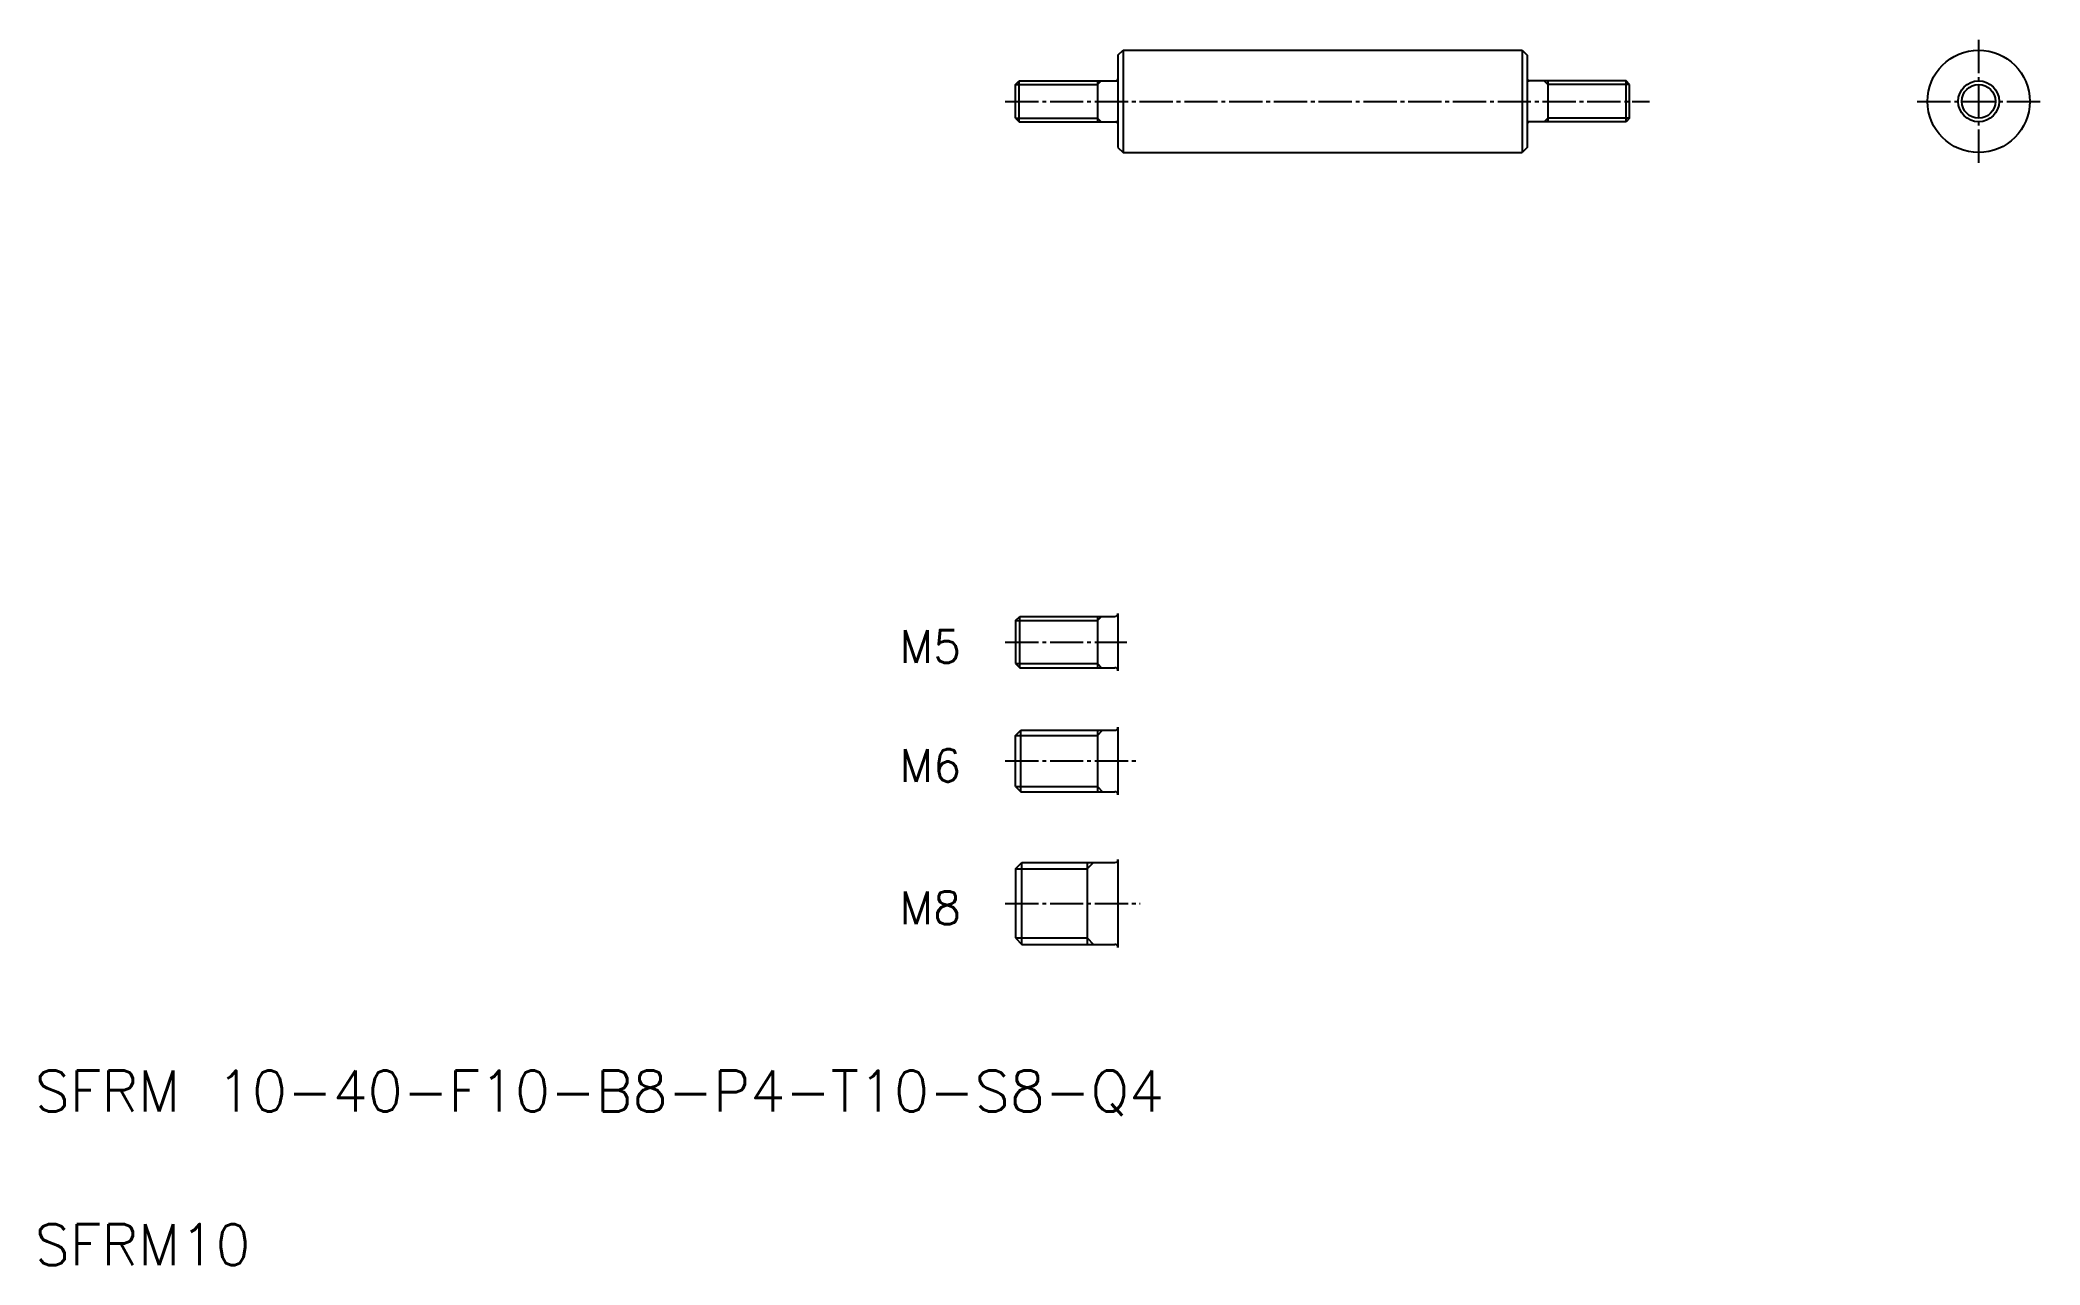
# Model space of a CAD drawing. Extents: x 11 to 206, y 10 to 130.
import ezdxf

# ---------------------------------------------------------------- set-up
doc = ezdxf.new("R2010")
doc.units = 0
doc.header["$LTSCALE"] = 0.25
doc.linetypes.add('CENTER', pattern=[17.5, 13, -1.5, 1.5, -1.5])
doc.layers.get('0').update_dxf_attribs({"linetype": 'CONTINUOUS'})
doc.layers.add('CENTER', color=1, linetype='CENTER')
doc.styles.get("Standard").update_dxf_attribs({"font": 'txt', "bigfont": 'BIGFONT'})

msp = doc.modelspace()

# ---------------------------------------------------------------- linework, layer by layer
at = {"color": 7, "linetype": 'CONTINUOUS'}
for p, q in [((115.85, 128.25), (116.35, 128.75)), ((115.85, 128.25), (115.85, 119.25)), ((116.35, 128.75), (155.35, 128.75)), ((116.35, 128.75), (116.35, 118.75)), ((155.35, 128.75), (155.35, 118.75)), ((155.35, 128.75), (155.85, 128.25)), ((155.85, 128.25), (155.85, 119.25)), ((105.85, 125.4), (106.2, 125.75)), ((106.2, 125.75), (115.65, 125.75)), ((106.2, 121.75), (106.2, 125.75)), ((113.85, 125.75), (113.85, 121.75)), ((165.5, 125.75), (156.05, 125.75)), ((157.85, 125.75), (157.85, 121.75)), ((165.85, 125.4), (165.5, 125.75)), ((165.5, 121.75), (165.5, 125.75)), ((105.85, 122.1), (106.2, 121.75)), ((106.2, 121.75), (115.65, 121.75)), ((165.5, 121.75), (156.05, 121.75)), ((165.85, 122.1), (165.5, 121.75)), ((115.85, 119.25), (116.35, 118.75)), ((155.85, 119.25), (155.35, 118.75)), ((116.35, 118.75), (155.35, 118.75)), ((105.85, 72.99), (106.25, 73.39)), ((106.25, 68.39), (106.25, 73.39)), ((106.25, 73.39), (115.55, 73.39)), ((113.85, 73.39), (113.85, 68.39)), ((105.85, 68.79), (106.25, 68.39)), ((106.25, 68.39), (115.55, 68.39)), ((105.85, 61.77), (106.35, 62.27)), ((106.35, 62.27), (115.55, 62.27)), ((106.35, 56.27), (106.35, 62.27)), ((113.85, 62.27), (113.85, 56.27)), ((105.85, 56.77), (106.35, 56.27)), ((106.35, 56.27), (115.55, 56.27)), ((105.85, 48.72), (106.47, 49.34)), ((106.47, 49.34), (115.55, 49.34)), ((106.47, 41.34), (106.47, 49.34)), ((112.85, 49.34), (112.85, 41.34)), ((105.85, 41.97), (106.47, 41.34)), ((106.47, 41.34), (115.55, 41.34))]:
    msp.add_line(p, q, dxfattribs=at)
at = {"color": 3, "linetype": 'CONTINUOUS'}
for p, q in [((105.85, 125.4), (113.85, 125.4)), ((113.85, 125.4), (114.2, 125.75)), ((157.85, 125.4), (157.5, 125.75)), ((165.85, 125.4), (157.85, 125.4)), ((105.85, 122.1), (113.85, 122.1)), ((113.85, 122.1), (114.2, 121.75)), ((157.85, 122.1), (157.5, 121.75)), ((165.85, 122.1), (157.85, 122.1)), ((105.85, 72.99), (113.85, 72.99)), ((113.85, 72.99), (114.25, 73.39)), ((105.85, 68.79), (113.85, 68.79)), ((113.85, 68.79), (114.25, 68.39)), ((105.85, 61.77), (113.85, 61.77)), ((113.85, 61.77), (114.35, 62.27)), ((105.85, 56.77), (113.85, 56.77)), ((113.85, 56.77), (114.35, 56.27)), ((112.85, 48.72), (113.47, 49.34)), ((105.85, 48.72), (112.85, 48.72)), ((105.85, 41.97), (112.85, 41.97)), ((112.85, 41.97), (113.47, 41.34))]:
    msp.add_line(p, q, dxfattribs=at)
for p, q in [((105.85, 122.1), (105.85, 125.4)), ((155.85, 126), (155.85, 126)), ((165.85, 122.1), (165.85, 125.4)), ((155.85, 123.75), (155.85, 123.75)), ((105.85, 72.99), (105.85, 68.79)), ((115.85, 73.69), (115.85, 68.09)), ((115.85, 62.57), (115.85, 55.97)), ((105.85, 56.77), (105.85, 61.77)), ((105.85, 48.72), (105.85, 41.97))]:
    msp.add_line(p, q)
at = {"color": 7}
msp.add_line((115.85, 49.64), (115.85, 41.04), dxfattribs=at)
at = {"color": 7, "linetype": 'CONTINUOUS'}
for radius in [5, 2]:
    msp.add_circle((199.96, 123.75), radius, dxfattribs=at)
at = {"color": 3, "linetype": 'CONTINUOUS'}
msp.add_circle((199.96, 123.75), 1.65, dxfattribs=at)
at = {"color": 7, "linetype": 'CONTINUOUS'}
for centre, radius, start, end in [((115.65, 125.95), 0.2, 270, 360), ((156.05, 125.95), 0.2, 180, 270), ((115.65, 121.55), 0.2, 0, 90), ((156.05, 121.55), 0.2, 90, 180), ((115.55, 73.69), 0.3, 270, 0), ((115.55, 68.09), 0.3, 0, 90), ((115.55, 62.57), 0.3, 270, 0), ((115.55, 55.97), 0.3, 0, 90), ((115.55, 49.64), 0.3, 270, 0), ((115.55, 41.04), 0.3, 0, 90)]:
    msp.add_arc(centre, radius, start, end, dxfattribs=at)
at = {"layer": 'CENTER', "color": 1, "linetype": 'CENTER'}
for p, q in [((199.96, 129.75), (199.96, 117.75)), ((104.84, 123.75), (167.79, 123.75)), ((193.96, 123.75), (205.96, 123.75)), ((104.84, 70.89), (116.72, 70.89)), ((104.84, 59.27), (117.87, 59.27)), ((104.84, 45.34), (118.02, 45.34))]:
    msp.add_line(p, q, dxfattribs=at)

# ---------------------------------------------------------------- texts
for s, height, p in [('M5', 3.2, (94.5, 68.86)), ('M6', 3.2, (94.5, 57.24)), ('M8', 3.2, (94.5, 43.32)), ('SFRM 10-40-F10-B8-P4-T10-S8-Q4', 4, (10, 25)), ('SFRM10', 4, (10, 10))]:
    msp.add_text(s, height=height).set_placement(p)

doc.saveas('drawing.dxf')
